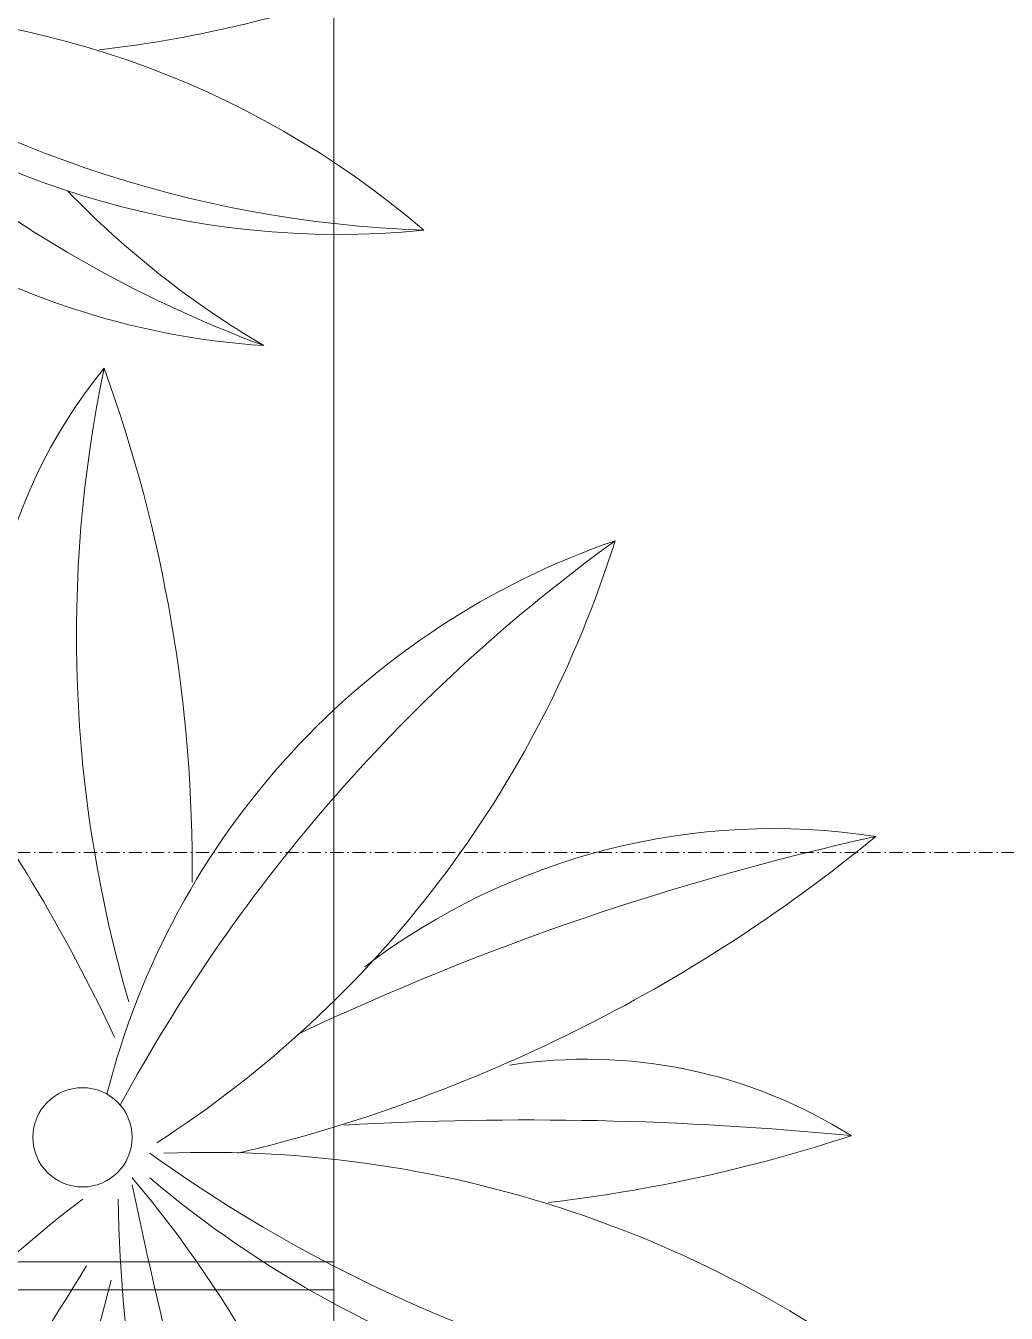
# Model space of a CAD drawing. Header units: millimetres. Extents: x 46404 to 154333, y -1327 to 55734.
# Drawn here: x 68044.5 to 68396.6, y 50649.5 to 51112.1 of the extents above; entities that cross this region are included whole.
import ezdxf

# ---------------------------------------------------------------- set-up
doc = ezdxf.new("R2010")
doc.units = ezdxf.units.MM
doc.linetypes.add('Dash Dot 3_16_', pattern=[7.9375, 4.7625, -1.5875, 0, -1.5875])
for name, color, linetype, lineweight in [('A-FLOR', 192, 'Continuous', 18), ('A-WALL', 113, 'Continuous', 18), ('G-ANNO-SYMB-1', 111, 'Dash Dot 3_16_', 18), ('G-IMPT-2', 8, 'Continuous', 18), ('L-PLNT', 71, 'Continuous', 18)]:
    doc.layers.add(name, color=color, linetype=linetype, lineweight=lineweight)

# ---------------------------------------------------------------- blocks, each defined once
blk = doc.blocks.new('CAY DUA VAN PHAT - CAY DUA VAN PHAT_dwg-2253781-TKCS_RAMP NKT 2 - MẶT BẰNG')
at = {"layer": 'G-IMPT-2'}
blk.add_circle((672.09, 720.8), 35.68, dxfattribs=at)
for centre, radius, start, end in [((1505.19, 811.21), 822.27, 139.40241, 182.22196), ((-165.56, 1381.78), 1047, 324.19163, 358.05796), ((110.73, 1269.47), 773.93, 319.72962, 5.69701), ((934.45, 1217.21), 484.17, 171.28074, 217.3319), ((2363.89, 1712.04), 1954, 192.45532, 205.30666), ((-423.23, 568.12), 1137.9, 13.43357, 39.4147), ((972.53, 1082.77), 356.56, 147.77658, 188.93687), ((3037.68, 1041.3), 2378.09, 174.41125, 183.20325), ((-370.24, 928.87), 1096.5, 6.61656, 18.28498), ((5.95, 342.33), 797.16, 32.80883, 72.67027), ((1228.07, 1817.95), 1216.67, 215.97087, 241.57597), ((779.81, 1288.74), 567.56, 199.06916, 255.84865), ((519.72, 537.8), 657.82, 139.40241, 182.22196), ((-816.88, 994.26), 837.6, 324.19163, 358.05796), ((-595.85, 904.41), 619.15, 319.72962, 5.69701), ((1231.12, 130.13), 820.47, 82.64497, 130.22753), ((-95.38, 4605.11), 3931.17, 281.76683, 291.3553), ((695.3, 1884.13), 1137.9, 271.06337, 304.27673), ((-980.63, 631.94), 877.2, 6.61656, 18.28498), ((-734.13, 1162.59), 893.42, 320.68015, 339.59855), ((-466.22, 1185.69), 660.47, 313.95882, 329.56689), ((-453.71, 887.69), 558.16, 326.90571, 356.24571), ((478.87, -252.08), 1051.7, 89.46131, 109.98389), ((311.62, 1657.04), 940.58, 258.21063, 286.24623), ((1139.97, -402.53), 1267.2, 115.21824, 137.85612), ((594.66, -15.71), 778.16, 32.2613, 76.62972), ((354.97, 1024.5), 372.19, 230.74454, 286.70355), ((-3577.96, -6349.72), 8299.95, 54.408023, 58.453572), ((1382.22, 1223.79), 834.25, 217.05305, 261.06763)]:
    blk.add_arc(centre, radius, start, end, dxfattribs=at)
blk = doc.blocks.new('CAY DUA VAN PHAT - CAY DUA VAN PHAT_dwg-V22-TKCS_RAMP NKT 2 - MẶT BẰNG')
at = {"layer": 'G-IMPT-2'}
blk.add_circle((672.09, 720.8), 35.68, dxfattribs=at)
for centre, radius, start, end in [((1505.19, 811.21), 822.27, 139.40241, 182.22196), ((-165.56, 1381.78), 1047, 324.19163, 358.05796), ((110.73, 1269.47), 773.93, 319.72962, 5.69701), ((934.45, 1217.21), 484.17, 171.28074, 217.3319), ((2363.89, 1712.04), 1954, 192.45532, 205.30666), ((-423.23, 568.12), 1137.9, 13.43357, 39.4147), ((972.53, 1082.77), 356.56, 147.77658, 188.93687), ((3037.68, 1041.3), 2378.09, 174.41125, 183.20325), ((-370.24, 928.87), 1096.5, 6.61656, 18.28498), ((5.95, 342.33), 797.16, 32.80883, 72.67027), ((1228.07, 1817.95), 1216.67, 215.97087, 241.57597), ((779.81, 1288.74), 567.56, 199.06916, 255.84865), ((519.72, 537.8), 657.82, 139.40241, 182.22196), ((-816.88, 994.26), 837.6, 324.19163, 358.05796), ((-595.85, 904.41), 619.15, 319.72962, 5.69701), ((1231.12, 130.13), 820.47, 82.64497, 130.22753), ((-95.38, 4605.11), 3931.17, 281.76683, 291.3553), ((695.3, 1884.13), 1137.9, 271.06337, 304.27673), ((-980.63, 631.94), 877.2, 6.61656, 18.28498), ((-734.13, 1162.59), 893.42, 320.68015, 339.59855), ((-466.22, 1185.69), 660.47, 313.95882, 329.56689), ((-453.71, 887.69), 558.16, 326.90571, 356.24571), ((478.87, -252.08), 1051.7, 89.46131, 109.98389), ((311.62, 1657.04), 940.58, 258.21063, 286.24623), ((1139.97, -402.53), 1267.2, 115.21824, 137.85612), ((594.66, -15.71), 778.16, 32.2613, 76.62972), ((354.97, 1024.5), 372.19, 230.74454, 286.70355), ((-3577.96, -6349.72), 8299.95, 54.408023, 58.453572), ((1382.22, 1223.79), 834.25, 217.05305, 261.06763)]:
    blk.add_arc(centre, radius, start, end, dxfattribs=at)
blk = doc.blocks.new('CAY DUA VAN PHAT - CAY DUA VAN PHAT-V23-TKCS_RAMP NKT 2 - MẶT BẰNG')
at = {"xscale": 0.5, "yscale": 0.5, "zscale": 0.5}
for name in ['CAY DUA VAN PHAT - CAY DUA VAN PHAT_dwg-2253781-TKCS_RAMP NKT 2 - MẶT BẰNG', 'CAY DUA VAN PHAT - CAY DUA VAN PHAT_dwg-V22-TKCS_RAMP NKT 2 - MẶT BẰNG']:
    blk.add_blockref(name, (-151.82, -370.52), dxfattribs=at)

msp = doc.modelspace()

# ---------------------------------------------------------------- linework, layer by layer
at = {"layer": 'A-FLOR'}
msp.add_line((68155.08, 50667.93), (68155.08, 53311.94), dxfattribs=at)
at = {"layer": 'A-WALL'}
for p, q in [((67965, 50667.93), (68155.08, 50667.93)), ((68155.08, 50547.93), (68155.08, 50667.93)), ((67955, 50657.93), (68155.08, 50657.93))]:
    msp.add_line(p, q, dxfattribs=at)
at = {"layer": 'G-ANNO-SYMB-1'}
msp.add_line((81975.03, 50815.08), (66318.33, 50815.08), dxfattribs=at)

# ---------------------------------------------------------------- block references
at = {"layer": 'L-PLNT', "rotation": 269.9999999999997}
msp.add_blockref('CAY DUA VAN PHAT - CAY DUA VAN PHAT-V23-TKCS_RAMP NKT 2 - MẶT BẰNG', (68075, 50896.94), dxfattribs=at)

doc.saveas('drawing.dxf')
